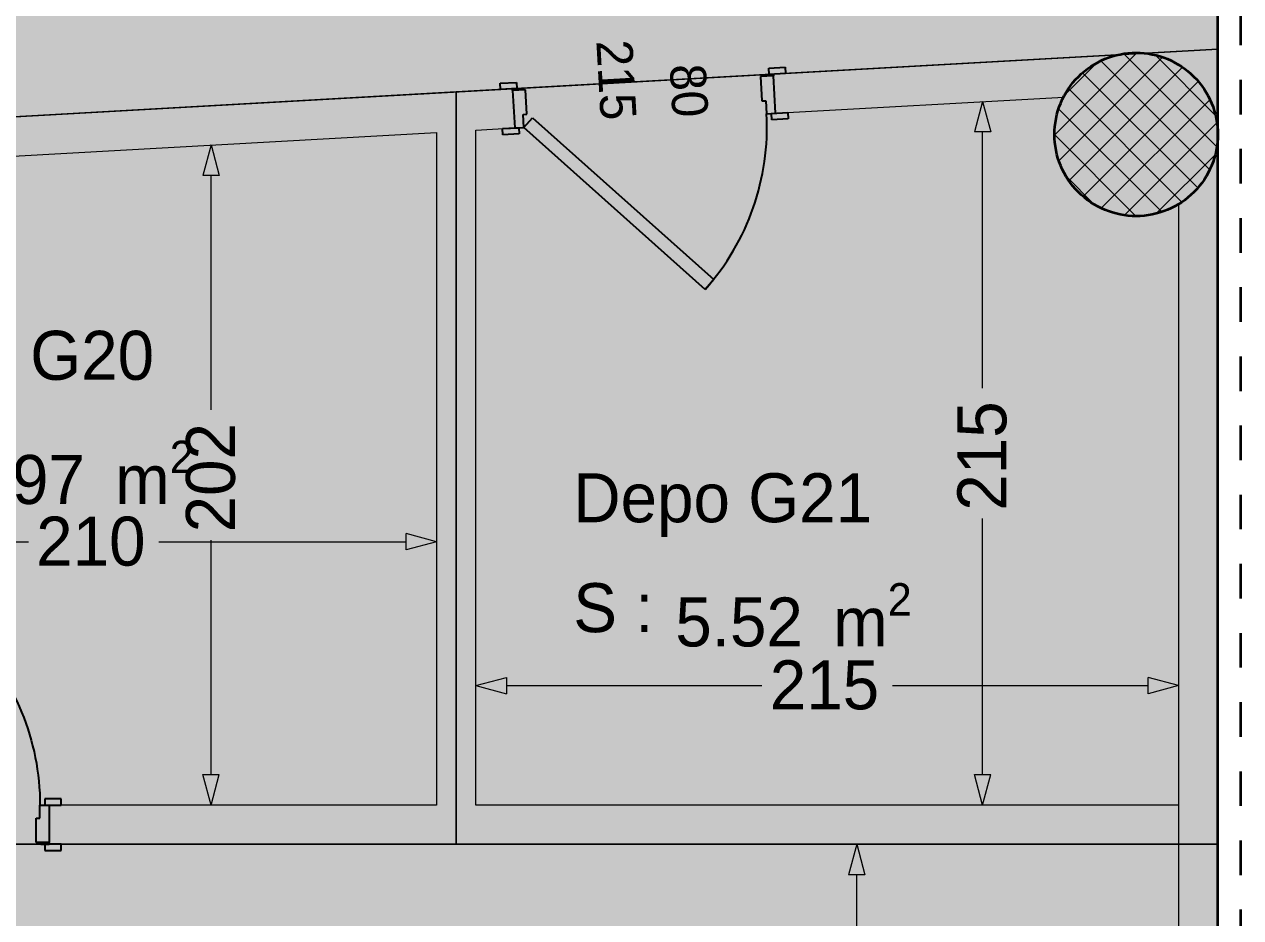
# Model space of a CAD drawing. Header units: millimetres. Extents: x 635850 to 824661, y -5878409 to -5774454.
# Drawn here: x 782002 to 785725, y -5788276 to -5785542 of the extents above; entities that cross this region are included whole.
import ezdxf
from ezdxf.enums import TextEntityAlignment as Align

# ---------------------------------------------------------------- set-up
doc = ezdxf.new("R2010")
doc.units = ezdxf.units.MM
doc.header["$MEASUREMENT"] = 0
doc.linetypes.add('Dashed', pattern=[211.666667, 105.833333, -105.833333])
for name, color, linetype, lineweight, true_color in [('2D Drafting - General_Pen_No__241', 7, 'Continuous', 13, 0xe8e8e8), ('A - Ndertesa 6 - Zonat Bodrum_Pen_No__94', 7, 'Continuous', 13, 0xe4ad2c), ('A - Ndertesa 7 - Muret_Pen_No__102', 7, 'Continuous', 13, 0xcccccc), ('A - Ndertesa 7 - Ndertesa 4 - Dimensionimi Bazik_Pen_No__102', 7, 'Continuous', 13, 0xcccccc), ('A - Ndertesa 7 - Ndertesa 4 - Dimensionimi Bazik_Pen_No__82', 7, 'Continuous', 20, 0xaaaaaa), ('A - Situacioni_Pen_No__82', 7, 'Continuous', 20, 0xaaaaaa), ('ARCHICAD Door Markers_Pen_No__112', 7, 'Continuous', 13, 0xd5aaaa)]:
    doc.layers.add(name, color=color, linetype=linetype, lineweight=lineweight, true_color=true_color)
for name, color, linetype, lineweight in [('A - Ndertesa 5 - 2D Drafting - General_Pen_No__6', 5, 'Continuous', 35), ('A - Ndertesa 7  - Pllaka meskatitt_Pen_No__7', 7, 'Continuous', 35), ('A - Ndertesa 7 - Muret_Pen_No__101', 252, 'Continuous', 13), ('A - Ndertesa 7 - Shtyllat_Pen_No__101', 252, 'Continuous', 13), ('A - Ndertesa 7 - Shtyllat_Pen_No__22', 8, 'Continuous', 35), ('ARCHICAD Doors_Pen_No__101', 252, 'Continuous', 13), ('ARCHICAD Doors_Pen_No__42', 8, 'Continuous', 25), ('ARCHICAD Zone Stamps_Pen_No__101', 252, 'Continuous', 13)]:
    doc.layers.add(name, color=color, linetype=linetype, lineweight=lineweight)
for name, color, linetype in [('A - Ndertesa 6 - Zonat Bodrum', 7, 'Continuous'), ('A - Ndertesa 7  - Pllaka meskatitt', 7, 'Continuous'), ('A - Ndertesa 7 - Muret', 7, 'Continuous'), ('A - Ndertesa 7 - Ndertesa 4 - Dimensionimi Bazik', 7, 'Continuous'), ('A - Ndertesa 7 - Shtyllat', 7, 'Continuous'), ('ARCHICAD Door Markers', 7, 'Continuous'), ('ARCHICAD Doors', 7, 'Continuous')]:
    doc.layers.add(name, color=color, linetype=linetype)
doc.styles.add('GENERATED_STYLE_1', font='GOTHIC.TTF')
doc.dimstyles.new('GENERATED_STYLE__1', dxfattribs={"dimtxt": 150, "dimasz": 91.78744, "dimexe": 0.18, "dimexo": 0.0625, "dimgap": 0, "dimtad": 0, "dimdec": 0, "dimlfac": 0.1, "dimzin": 0, "dimdsep": 46, "dimtxsty": 'GENERATED_STYLE_1', "dimblk": 'ARROWHEAD_5', "dimblk1": 'ARROWHEAD_5', "dimblk2": 'ARROWHEAD_5', "dimcen": 0.09, "dimse1": 1, "dimse2": 1, "dimclrd": 256, "dimclre": 256, "dimclrt": 256, "dimadec": 0, "dimazin": 0, "dimtfac": 1, "dimtdec": 4, "dimtmove": 0, "dimatfit": 3, "dimfxl": 0, "dimtolj": 1, "dimtzin": 0, "dimarcsym": 0})
doc.dimstyles.new('GENERATED_STYLE__2', dxfattribs={"dimtxt": 150, "dimasz": 91.78744, "dimexe": 0.18, "dimexo": 0.0625, "dimgap": 0, "dimtad": 0, "dimtih": 1, "dimtoh": 1, "dimdec": 0, "dimlfac": 0.1, "dimzin": 0, "dimdsep": 46, "dimtxsty": 'GENERATED_STYLE_1', "dimblk": 'ARROWHEAD_5', "dimblk1": 'ARROWHEAD_5', "dimblk2": 'ARROWHEAD_5', "dimcen": 0.09, "dimse1": 1, "dimse2": 1, "dimclrd": 256, "dimclre": 256, "dimclrt": 256, "dimadec": 0, "dimazin": 0, "dimtfac": 1, "dimtdec": 4, "dimtmove": 0, "dimatfit": 3, "dimfxl": 0, "dimtolj": 1, "dimtzin": 0, "dimarcsym": 0})

# ---------------------------------------------------------------- blocks, each defined once
blk = doc.blocks.new('Depo G20__44', base_point=(782012.8, -5786726.7))
at = {"layer": 'A - Ndertesa 6 - Zonat Bodrum_Pen_No__94', "linetype": 'Continuous', "lineweight": 0, "true_color": 0xffffff}
blk.add_hatch(color=7, dxfattribs=at).paths.add_polyline_path([(781104.1, -5788051.4), (783324.1, -5788051.4), (783324.1, -5785748.7), (781104.1, -5785873.6)])
at = {"layer": 'ARCHICAD Zone Stamps_Pen_No__101', "color": 252, "lineweight": 13, "insert": (781797.1, -5786816.1), "char_height": 150, "attachment_point": 1, "style": 'GENERATED_STYLE_1'}
blk.add_mtext('\\A1;{\\pql;\\pt0,5050;\\fCentury Gothic|b0|i0|c0|p34;4.97\\fCentury Gothic|b0|i0|c0|p34;\\A1{\\H.66x;\\S^  ;}\\fCentury Gothic|b0|i0|c0|p34; m\\fCentury Gothic|b0|i0|c0|p34;\\A1{\\H.66x;\\S2^  ;}}', dxfattribs=at)
at = {"layer": 'ARCHICAD Zone Stamps_Pen_No__101', "color": 252, "lineweight": 13, "style": 'GENERATED_STYLE_1'}
for tag, p in [('DUMMY_849', (782540.8, -5786424)), ('ROOM_NAME', (781484.8, -5786479.8)), ('calculatedAreaCode', (781484.8, -5786816.1))]:
    blk.add_attdef(tag, text='', height=150, dxfattribs=at).set_placement(p, align=Align.TOP_LEFT)
blk = doc.blocks.new('Depo G21__45', base_point=(784210.3, -5787162.8))
at = {"layer": 'A - Ndertesa 6 - Zonat Bodrum_Pen_No__94', "linetype": 'Continuous', "lineweight": 0, "true_color": 0xffffff}
blk.add_hatch(color=7, dxfattribs=at).paths.add_polyline_path([(783324.1, -5788051.4), (785655, -5788051.4), (785655, -5785617.6), (783324.1, -5785748.7)])
at = {"layer": 'ARCHICAD Zone Stamps_Pen_No__101', "color": 252, "lineweight": 13, "insert": (783994.6, -5787252.2), "char_height": 150, "attachment_point": 1, "style": 'GENERATED_STYLE_1'}
blk.add_mtext('\\A1;{\\pql;\\pt0,5050;\\fCentury Gothic|b0|i0|c0|p34;5.52\\fCentury Gothic|b0|i0|c0|p34;\\A1{\\H.66x;\\S^  ;}\\fCentury Gothic|b0|i0|c0|p34; m\\fCentury Gothic|b0|i0|c0|p34;\\A1{\\H.66x;\\S2^  ;}}', dxfattribs=at)
at = {"layer": 'ARCHICAD Zone Stamps_Pen_No__101', "color": 252, "lineweight": 13, "style": 'GENERATED_STYLE_1'}
for tag, p in [('DUMMY_849', (784738.3, -5786860)), ('ROOM_NAME', (783682.3, -5786915.8)), ('calculatedAreaCode', (783682.3, -5787252.2))]:
    blk.add_attdef(tag, text='', height=150, dxfattribs=at).set_placement(p, align=Align.TOP_LEFT)
blk = doc.blocks.new('Slab_4', base_point=(764617.5, -5778938.9))
at = {"layer": 'A - Ndertesa 7  - Pllaka meskatitt_Pen_No__7', "color": 7, "linetype": 'Continuous', "lineweight": 35, "flags": 128}
blk.add_lwpolyline([(764617.5, -5778938.9), (750355, -5780623.3), (750355, -5821675.8), (764660.1, -5821033.7), (785655, -5820354.8), (785655, -5777754.2), (764617.5, -5778938.7)], close=True, dxfattribs=at)
blk = doc.blocks.new('Wall_242', base_point=(785655, -5785716.7))
at = {"layer": 'A - Ndertesa 7 - Muret_Pen_No__102', "linetype": 'Continuous', "lineweight": 0, "true_color": 0xcccccc}
for points in [[(785655, -5785716.7), (785593.9, -5785716.7), (785612.8, -5785739.8), (785635.9, -5785783), (785650.2, -5785829.9), (785655, -5785878.7)], [(785535, -5791201.4), (785655, -5791201.4), (785655, -5785878.7), (785650.2, -5785927.5), (785635.9, -5785974.4), (785612.8, -5786017.6), (785581.8, -5786055.5), (785543.9, -5786086.6), (785535, -5786091.3)]]:
    blk.add_hatch(color=254, dxfattribs=at).paths.add_polyline_path(points)
at = {"layer": 'A - Ndertesa 7 - Muret_Pen_No__101', "color": 252, "linetype": 'Continuous', "lineweight": 13, "flags": 128}
for points in [[(785655, -5791201.4), (785655, -5785716.7)], [(785535, -5786091.3), (785535, -5787931.4)], [(785535, -5788051.4), (785535, -5791201.4)]]:
    blk.add_lwpolyline(points, dxfattribs=at)
blk = doc.blocks.new('Door 25_4')
at = {"layer": 'ARCHICAD Doors_Pen_No__101', "color": 252, "linetype": 'Continuous', "lineweight": 13}
for p, q in [((-400, 0), (-437, 0)), ((-400, 0), (-437, 0)), ((-400, 0), (-400, -115)), ((-400, 0), (-400, -115)), ((400, 0), (400, -115)), ((400, 0), (400, -115)), ((400, 0), (437, 0)), ((400, 0), (437, 0)), ((-400, -120), (-437, -120)), ((-400, -120), (-437, -120)), ((-400, -115), (-400, -120)), ((-400, -115), (-400, -120)), ((400, -115), (400, -120)), ((400, -115), (400, -120)), ((400, -120), (437, -120)), ((400, -120), (437, -120))]:
    blk.add_line(p, q, dxfattribs=at)
at = {"layer": 'ARCHICAD Doors_Pen_No__42', "color": 8, "linetype": 'Continuous', "lineweight": 25}
for p, q in [((-182.4, 497.8), (-154.1, 526.1)), ((-154.1, 526.1), (372, 0)), ((343.7, -28.3), (-182.4, 497.8)), ((-437, 0), (-437, 19)), ((-437, 19), (-387, 19)), ((-387, 0), (-437, 0)), ((-372, 0), (-400, 0)), ((-400, 0), (-400, -115)), ((-387, 19), (-387, 0)), ((-372, -40), (-372, 0)), ((372, 0), (343.7, -28.3)), ((400, 0), (372, 0)), ((372, 0), (372, -40)), ((387, 19), (437, 19)), ((387, 0), (387, 19)), ((437, 0), (387, 0)), ((400, -115), (400, 0)), ((437, 19), (437, 0)), ((-360, -40), (-372, -40)), ((-360, -115), (-360, -40)), ((372, -40), (360, -40)), ((360, -40), (360, -115)), ((-437, -139), (-437, -120)), ((-437, -120), (-387, -120)), ((-387, -139), (-437, -139)), ((-400, -120), (-400, -115)), ((-400, -115), (-375, -115)), ((-400, -115), (-360, -115)), ((-375, -120), (-400, -120)), ((-387, -120), (-387, -139)), ((-375, -115), (-375, -120)), ((360, -115), (400, -115)), ((375, -120), (375, -115)), ((375, -115), (400, -115)), ((400, -120), (375, -120)), ((387, -120), (437, -120)), ((387, -139), (387, -120)), ((437, -139), (387, -139)), ((400, -115), (400, -120)), ((437, -120), (437, -139))]:
    blk.add_line(p, q, dxfattribs=at)
blk.add_arc((372, 0), 744, 135, 180, dxfattribs=at)
blk = doc.blocks.new('Wall_244', base_point=(785655, -5788051.4))
at = {"layer": 'A - Ndertesa 7 - Muret_Pen_No__102', "linetype": 'Continuous', "lineweight": 0, "true_color": 0xcccccc}
blk.add_hatch(color=254, dxfattribs=at).paths.add_polyline_path([(785535, -5787931.4), (782078, -5787931.4), (782078, -5788051.4), (785535, -5788051.4)])
at = {"layer": 'A - Ndertesa 7 - Muret_Pen_No__101', "color": 252, "linetype": 'Continuous', "lineweight": 13}
for p, q in [((782078, -5787931.4), (782115, -5787931.4)), ((782078, -5787931.4), (782078, -5788046.4)), ((782078, -5788046.4), (782078, -5788051.4)), ((782078, -5788051.4), (782115, -5788051.4))]:
    blk.add_line(p, q, dxfattribs=at)
at = {"layer": 'A - Ndertesa 7 - Muret_Pen_No__101', "color": 252, "linetype": 'Continuous', "lineweight": 13, "flags": 128}
for points in [[(783264.1, -5787931.4), (782078, -5787931.4)], [(785535, -5787931.4), (783384.1, -5787931.4)], [(782078, -5788051.4), (785535, -5788051.4)]]:
    blk.add_lwpolyline(points, dxfattribs=at)
at = {"layer": 'ARCHICAD Doors', "color": 7, "linetype": 'Continuous', "lineweight": 13, "xscale": -1, "zscale": 1000}
blk.add_blockref('Door 25_4', (781678, -5787931.4), dxfattribs=at)
blk = doc.blocks.new('D Marker 25_14')
at = {"layer": 'ARCHICAD Door Markers_Pen_No__112', "color": 9, "lineweight": 13, "true_color": 0xd5aaaa, "char_height": 110, "attachment_point": 7, "rotation": 270, "style": 'GENERATED_STYLE_1'}
for s, insert in [('\\A1;{\\pql;\\pt0;\\fCentury Gothic|b0|i0|c0|p34;215\\fCentury Gothic|b0|i0|c0|p34;\\A1{\\H.66x;\\S^  ;}\\fCentury Gothic|b0|i0|c0|p34;\\fCentury Gothic|b0|i0|c0|p34;}', (-167.8, 131.9)), ('\\A1;{\\pql;\\pt0;\\fCentury Gothic|b0|i0|c0|p34;80\\fCentury Gothic|b0|i0|c0|p34;\\A1{\\H.66x;\\S^  ;}\\fCentury Gothic|b0|i0|c0|p34;\\fCentury Gothic|b0|i0|c0|p34;}', (52.2, 46))]:
    blk.add_mtext(s, dxfattribs=dict(at, insert=insert))
blk = doc.blocks.new('Wall_246', base_point=(767479.1, -5786640.1))
at = {"layer": 'A - Ndertesa 7 - Muret_Pen_No__102', "linetype": 'Continuous', "lineweight": 0, "true_color": 0xcccccc}
for points in [[(785535, -5785624.4), (785424.2, -5785630.6), (785453.7, -5785633.5), (785500.6, -5785647.7), (785535, -5785666.1)], [(785535, -5785624.4), (785535, -5785666.1), (785543.9, -5785670.8), (785578.1, -5785698.9), (785655, -5785617.6)], [(785578.1, -5785698.9), (785581.8, -5785701.9), (785612.8, -5785739.8), (785613, -5785740.2), (785655, -5785737.8), (785655, -5785617.6)], [(785352.5, -5785634.6), (784294.9, -5785694.1), (784301.7, -5785813.9), (785184, -5785764.3), (785197.1, -5785739.8), (785228.2, -5785701.9), (785266.1, -5785670.8), (785309.3, -5785647.7)], [(781104.1, -5785873.6), (781152.9, -5785878.4), (781199.8, -5785892.6), (781243, -5785915.7), (781280.9, -5785946.8), (781310, -5785982.2), (783502.9, -5785858.9), (783496.2, -5785739)]]:
    blk.add_hatch(color=254, dxfattribs=at).paths.add_polyline_path(points)
at = {"layer": 'A - Ndertesa 7 - Muret_Pen_No__101', "color": 252, "linetype": 'Continuous', "lineweight": 13}
for p, q in [((784294.9, -5785694.1), (784331.9, -5785692)), ((784295.2, -5785699.1), (784294.9, -5785694.1)), ((784301.7, -5785813.9), (784295.2, -5785699.1)), ((783496.2, -5785739), (783459.3, -5785741.1)), ((783496.5, -5785744), (783496.2, -5785739)), ((783502.9, -5785858.9), (783496.5, -5785744)), ((784301.7, -5785813.9), (784338.6, -5785811.8)), ((783502.9, -5785858.9), (783466, -5785860.9))]:
    blk.add_line(p, q, dxfattribs=at)
at = {"layer": 'A - Ndertesa 7 - Muret_Pen_No__101', "color": 252, "linetype": 'Continuous', "lineweight": 13, "flags": 128}
for points in [[(785655, -5785617.6), (785424.2, -5785630.6)], [(785655, -5785617.6), (785655, -5785737.8)], [(785352.5, -5785634.6), (784294.9, -5785694.1)], [(783496.2, -5785739), (773794.3, -5786284.8)], [(784301.7, -5785813.9), (785184, -5785764.3)], [(781310, -5785982.2), (783264.1, -5785872.3)], [(783384.1, -5785865.5), (783502.9, -5785858.9)]]:
    blk.add_lwpolyline(points, dxfattribs=at)
at = {"layer": 'ARCHICAD Door Markers', "color": 161, "lineweight": 25, "true_color": 0x40a5ff, "rotation": 3.219848436062672}
blk.add_blockref('D Marker 25_14', (783895.6, -5785716.6), dxfattribs=at)
at = {"layer": 'ARCHICAD Doors', "color": 7, "linetype": 'Continuous', "lineweight": 13, "zscale": 1000, "rotation": 183.2198484360626}
blk.add_blockref('Door 25_4', (783902.3, -5785836.4), dxfattribs=at)
blk = doc.blocks.new('Wall_247', base_point=(785655, -5785617.6))
at = {"layer": 'A - Ndertesa 7 - Muret_Pen_No__102', "linetype": 'Continuous', "lineweight": 0, "true_color": 0xcccccc}
for points in [[(785613, -5785740.2), (785635.9, -5785783), (785650.2, -5785829.9), (785655, -5785878.7), (785655, -5785737.8)], [(785543.9, -5786086.6), (785535, -5786091.3), (785535, -5788051.4), (785655, -5788051.4), (785655, -5785878.7), (785650.2, -5785927.5), (785635.9, -5785974.4), (785612.8, -5786017.6), (785581.8, -5786055.5)]]:
    blk.add_hatch(color=254, dxfattribs=at).paths.add_polyline_path(points)
at = {"layer": 'A - Ndertesa 7 - Muret_Pen_No__101', "color": 252, "linetype": 'Continuous', "lineweight": 13, "flags": 128}
for points in [[(785655, -5788051.4), (785655, -5785737.8)], [(785535, -5786091.3), (785535, -5788051.4)]]:
    blk.add_lwpolyline(points, dxfattribs=at)
blk = doc.blocks.new('Wall_252', base_point=(783324.1, -5788051.4))
at = {"layer": 'A - Ndertesa 7 - Muret_Pen_No__102', "linetype": 'Continuous', "lineweight": 0, "true_color": 0xcccccc}
blk.add_hatch(color=254, dxfattribs=at).paths.add_polyline_path([(783384.1, -5787931.4), (783384.1, -5785865.5), (783264.1, -5785872.3), (783264.1, -5787931.4)])
at = {"layer": 'A - Ndertesa 7 - Muret_Pen_No__101', "color": 252, "linetype": 'Continuous', "lineweight": 13, "flags": 128}
for points in [[(783264.1, -5785872.3), (783264.1, -5787931.4)], [(783384.1, -5787931.4), (783384.1, -5785865.5)]]:
    blk.add_lwpolyline(points, dxfattribs=at)
blk = doc.blocks.new('Column_275', base_point=(785405, -5785878.7))
at = {"layer": 'A - Ndertesa 7 - Shtyllat_Pen_No__101', "linetype": 'Continuous', "lineweight": 13}
h = blk.add_hatch(dxfattribs=at)
h.set_pattern_fill('Concrete_Block', color=252, style=0, pattern_type=2)
h.set_pattern_definition([(45, (664183.82, -5827429.525), (-45.96194, 45.96194), []), (135, (664183.82, -5827429.525), (45.96194, 45.96194), [])])
h.paths.add_polyline_path([(785155, -5785878.7, 0.414214), (785405, -5786128.7, 0.414214), (785655, -5785878.7, 0.414214), (785405, -5785628.7, 0.414214)])
at = {"layer": 'A - Ndertesa 7 - Shtyllat_Pen_No__22', "color": 8, "linetype": 'Continuous', "lineweight": 35, "flags": 128}
blk.add_lwpolyline([(785155, -5785878.7, -0.414214), (785405, -5785628.7, -0.414214), (785655, -5785878.7, -0.414214), (785405, -5786128.7, -0.414214)], format="xyb", close=True, dxfattribs=at)
blk = doc.blocks.new('*D1644', base_point=(664183.8, -5827429.5))
at = {"layer": 'A - Ndertesa 7 - Ndertesa 4 - Dimensionimi Bazik_Pen_No__102', "linetype": 'Continuous', "lineweight": 13, "true_color": 0xcccccc}
for points in [[(779235.1, -5790097.9), (779328.4, -5790122.9), (779328.4, -5790072.9)], [(782260.1, -5790097.9), (782166.8, -5790072.9), (782166.8, -5790122.9)]]:
    blk.add_hatch(color=254, dxfattribs=at).paths.add_polyline_path(points)
at = {"layer": 'A - Ndertesa 7 - Ndertesa 4 - Dimensionimi Bazik_Pen_No__102', "color": 254, "linetype": 'Continuous', "lineweight": 13, "true_color": 0xcccccc}
for p, q in [((779235.1, -5790097.9), (779328.4, -5790072.9)), ((779328.4, -5790072.9), (779328.4, -5790122.9)), ((782166.8, -5790122.9), (782166.8, -5790072.9)), ((782260.1, -5790097.9), (782166.8, -5790072.9)), ((779235.1, -5790097.9), (779328.4, -5790122.9)), ((779328.4, -5790097.9), (780547.8, -5790097.9)), ((780947.4, -5790097.9), (782166.8, -5790097.9)), ((782260.1, -5790097.9), (782166.8, -5790122.9))]:
    blk.add_line(p, q, dxfattribs=at)
at = {"layer": 'A - Ndertesa 7 - Ndertesa 4 - Dimensionimi Bazik_Pen_No__82', "color": 253, "lineweight": 20, "true_color": 0xaaaaaa, "insert": (780571.8, -5790172.9), "char_height": 150, "attachment_point": 7, "style": 'GENERATED_STYLE_1'}
blk.add_mtext('\\A1;{\\pql;\\fCentury Gothic|b0|i0|c0|p34;303}', dxfattribs=at)
blk = doc.blocks.new('ARROWHEAD_5')
at = {"linetype": 'Continuous', "lineweight": 0}
blk.add_hatch(color=0, dxfattribs=at).paths.add_polyline_path([(-1, 0.2679), (0, 0), (-1, -0.2679)])
at = {"color": 0, "linetype": 'Continuous', "lineweight": 0}
blk.add_line((0, 0), (-1, 0), dxfattribs=at)
blk = doc.blocks.new('*D1645', base_point=(664183.8, -5827429.5))
at = {"layer": 'A - Ndertesa 7 - Ndertesa 4 - Dimensionimi Bazik_Pen_No__102', "linetype": 'Continuous', "lineweight": 13, "true_color": 0xcccccc}
for points in [[(784550, -5788051.4), (784525, -5788144.7), (784575, -5788144.7)], [(784550, -5793251.4), (784575, -5793158.1), (784525, -5793158.1)]]:
    blk.add_hatch(color=254, dxfattribs=at).paths.add_polyline_path(points)
at = {"layer": 'A - Ndertesa 7 - Ndertesa 4 - Dimensionimi Bazik_Pen_No__102', "color": 254, "linetype": 'Continuous', "lineweight": 13, "true_color": 0xcccccc}
for p, q in [((784550, -5788051.4), (784525, -5788144.7)), ((784550, -5788051.4), (784575, -5788144.7)), ((784575, -5788144.7), (784525, -5788144.7)), ((784550, -5790451.6), (784550, -5788144.7)), ((784550, -5793158.1), (784550, -5790851.2)), ((784525, -5793158.1), (784575, -5793158.1)), ((784550, -5793251.4), (784525, -5793158.1)), ((784550, -5793251.4), (784575, -5793158.1))]:
    blk.add_line(p, q, dxfattribs=at)
at = {"layer": 'A - Ndertesa 7 - Ndertesa 4 - Dimensionimi Bazik_Pen_No__82', "color": 253, "lineweight": 20, "true_color": 0xaaaaaa, "insert": (784625, -5790827.2), "char_height": 150, "attachment_point": 7, "rotation": 90, "style": 'GENERATED_STYLE_1'}
blk.add_mtext('\\A1;{\\pql;\\fCentury Gothic|b0|i0|c0|p34;520}', dxfattribs=at)
blk = doc.blocks.new('*D1646', base_point=(664183.8, -5827429.5))
at = {"layer": 'A - Ndertesa 7 - Ndertesa 4 - Dimensionimi Bazik_Pen_No__102', "linetype": 'Continuous', "lineweight": 13, "true_color": 0xcccccc}
for points in [[(782260.1, -5789966.5), (782353.4, -5789991.5), (782353.4, -5789941.5)], [(785535, -5789966.5), (785441.7, -5789941.5), (785441.7, -5789991.5)]]:
    blk.add_hatch(color=254, dxfattribs=at).paths.add_polyline_path(points)
at = {"layer": 'A - Ndertesa 7 - Ndertesa 4 - Dimensionimi Bazik_Pen_No__102', "color": 254, "linetype": 'Continuous', "lineweight": 13, "true_color": 0xcccccc}
for p, q in [((782260.1, -5789966.5), (782353.4, -5789941.5)), ((782353.4, -5789941.5), (782353.4, -5789991.5)), ((785441.7, -5789991.5), (785441.7, -5789941.5)), ((785535, -5789966.5), (785441.7, -5789941.5)), ((782260.1, -5789966.5), (782353.4, -5789991.5)), ((782353.4, -5789966.5), (783697.7, -5789966.5)), ((784097.3, -5789966.5), (785441.7, -5789966.5)), ((785535, -5789966.5), (785441.7, -5789991.5))]:
    blk.add_line(p, q, dxfattribs=at)
at = {"layer": 'A - Ndertesa 7 - Ndertesa 4 - Dimensionimi Bazik_Pen_No__82', "color": 253, "lineweight": 20, "true_color": 0xaaaaaa, "insert": (783721.8, -5790041.5), "char_height": 150, "attachment_point": 7, "style": 'GENERATED_STYLE_1'}
blk.add_mtext('\\A1;{\\pql;\\fCentury Gothic|b0|i0|c0|p34;327}', dxfattribs=at)
blk = doc.blocks.new('*D1667', base_point=(664183.8, -5827429.5))
at = {"layer": 'A - Ndertesa 7 - Ndertesa 4 - Dimensionimi Bazik_Pen_No__102', "linetype": 'Continuous', "lineweight": 13, "true_color": 0xcccccc}
for points in [[(781164.1, -5787125.7), (781257.5, -5787150.7), (781257.5, -5787100.7)], [(783264.1, -5787125.7), (783170.8, -5787100.7), (783170.8, -5787150.7)]]:
    blk.add_hatch(color=254, dxfattribs=at).paths.add_polyline_path(points)
at = {"layer": 'A - Ndertesa 7 - Ndertesa 4 - Dimensionimi Bazik_Pen_No__102', "color": 254, "linetype": 'Continuous', "lineweight": 13, "true_color": 0xcccccc}
for p, q in [((781164.1, -5787125.7), (781257.5, -5787100.7)), ((781257.5, -5787100.7), (781257.5, -5787150.7)), ((783170.8, -5787150.7), (783170.8, -5787100.7)), ((783264.1, -5787125.7), (783170.8, -5787100.7)), ((781164.1, -5787125.7), (781257.5, -5787150.7)), ((781257.5, -5787125.7), (782014.4, -5787125.7)), ((782413.9, -5787125.7), (783170.8, -5787125.7)), ((783264.1, -5787125.7), (783170.8, -5787150.7))]:
    blk.add_line(p, q, dxfattribs=at)
at = {"layer": 'A - Ndertesa 7 - Ndertesa 4 - Dimensionimi Bazik_Pen_No__82', "color": 253, "lineweight": 20, "true_color": 0xaaaaaa, "insert": (782038.4, -5787200.7), "char_height": 150, "attachment_point": 7, "style": 'GENERATED_STYLE_1'}
blk.add_mtext('\\A1;{\\pql;\\fCentury Gothic|b0|i0|c0|p34;210}', dxfattribs=at)
blk = doc.blocks.new('*D1668', base_point=(664183.8, -5827429.5))
at = {"layer": 'A - Ndertesa 7 - Ndertesa 4 - Dimensionimi Bazik_Pen_No__102', "linetype": 'Continuous', "lineweight": 13, "true_color": 0xcccccc}
for points in [[(783384.1, -5787565.6), (783477.5, -5787590.6), (783477.5, -5787540.6)], [(785535, -5787565.6), (785441.7, -5787540.6), (785441.7, -5787590.6)]]:
    blk.add_hatch(color=254, dxfattribs=at).paths.add_polyline_path(points)
at = {"layer": 'A - Ndertesa 7 - Ndertesa 4 - Dimensionimi Bazik_Pen_No__102', "color": 254, "linetype": 'Continuous', "lineweight": 13, "true_color": 0xcccccc}
for p, q in [((783384.1, -5787565.6), (783477.5, -5787540.6)), ((783477.5, -5787540.6), (783477.5, -5787590.6)), ((785441.7, -5787590.6), (785441.7, -5787540.6)), ((785535, -5787565.6), (785441.7, -5787540.6)), ((783384.1, -5787565.6), (783477.5, -5787590.6)), ((783477.5, -5787565.6), (784259.8, -5787565.6)), ((784659.4, -5787565.6), (785441.7, -5787565.6)), ((785535, -5787565.6), (785441.7, -5787590.6))]:
    blk.add_line(p, q, dxfattribs=at)
at = {"layer": 'A - Ndertesa 7 - Ndertesa 4 - Dimensionimi Bazik_Pen_No__82', "color": 253, "lineweight": 20, "true_color": 0xaaaaaa, "insert": (784283.8, -5787640.6), "char_height": 150, "attachment_point": 7, "style": 'GENERATED_STYLE_1'}
blk.add_mtext('\\A1;{\\pql;\\fCentury Gothic|b0|i0|c0|p34;215}', dxfattribs=at)
blk = doc.blocks.new('*D1675', base_point=(664183.8, -5827429.5))
at = {"layer": 'A - Ndertesa 7 - Ndertesa 4 - Dimensionimi Bazik_Pen_No__102', "linetype": 'Continuous', "lineweight": 13, "true_color": 0xcccccc}
for points in [[(782573.8, -5785910.7), (782548.8, -5786004), (782598.8, -5786004)], [(782573.8, -5787931.4), (782598.8, -5787838.1), (782548.8, -5787838.1)]]:
    blk.add_hatch(color=254, dxfattribs=at).paths.add_polyline_path(points)
at = {"layer": 'A - Ndertesa 7 - Ndertesa 4 - Dimensionimi Bazik_Pen_No__102', "color": 254, "linetype": 'Continuous', "lineweight": 13, "true_color": 0xcccccc}
for p, q in [((782573.8, -5785910.7), (782548.8, -5786004)), ((782573.8, -5785910.7), (782598.8, -5786004)), ((782598.8, -5786004), (782548.8, -5786004)), ((782573.8, -5786721.3), (782573.8, -5786004)), ((782573.8, -5787838.1), (782573.8, -5787120.9)), ((782548.8, -5787838.1), (782598.8, -5787838.1)), ((782573.8, -5787931.4), (782548.8, -5787838.1)), ((782573.8, -5787931.4), (782598.8, -5787838.1))]:
    blk.add_line(p, q, dxfattribs=at)
at = {"layer": 'A - Ndertesa 7 - Ndertesa 4 - Dimensionimi Bazik_Pen_No__82', "color": 253, "lineweight": 20, "true_color": 0xaaaaaa, "insert": (782648.8, -5787096.8), "char_height": 150, "attachment_point": 7, "rotation": 90, "style": 'GENERATED_STYLE_1'}
blk.add_mtext('\\A1;{\\pql;\\fCentury Gothic|b0|i0|c0|p34;202}', dxfattribs=at)
blk = doc.blocks.new('*D1676', base_point=(664183.8, -5827429.5))
at = {"layer": 'A - Ndertesa 7 - Ndertesa 4 - Dimensionimi Bazik_Pen_No__102', "linetype": 'Continuous', "lineweight": 13, "true_color": 0xcccccc}
for points in [[(784935, -5785777.9), (784910, -5785871.2), (784960, -5785871.2)], [(784935, -5787931.4), (784960, -5787838.1), (784910, -5787838.1)]]:
    blk.add_hatch(color=254, dxfattribs=at).paths.add_polyline_path(points)
at = {"layer": 'A - Ndertesa 7 - Ndertesa 4 - Dimensionimi Bazik_Pen_No__102', "color": 254, "linetype": 'Continuous', "lineweight": 13, "true_color": 0xcccccc}
for p, q in [((784935, -5785777.9), (784910, -5785871.2)), ((784935, -5785777.9), (784960, -5785871.2)), ((784960, -5785871.2), (784910, -5785871.2)), ((784935, -5786654.9), (784935, -5785871.2)), ((784935, -5787838.1), (784935, -5787054.5)), ((784910, -5787838.1), (784960, -5787838.1)), ((784935, -5787931.4), (784910, -5787838.1)), ((784935, -5787931.4), (784960, -5787838.1))]:
    blk.add_line(p, q, dxfattribs=at)
at = {"layer": 'A - Ndertesa 7 - Ndertesa 4 - Dimensionimi Bazik_Pen_No__82', "color": 253, "lineweight": 20, "true_color": 0xaaaaaa, "insert": (785010, -5787030.4), "char_height": 150, "attachment_point": 7, "rotation": 90, "style": 'GENERATED_STYLE_1'}
blk.add_mtext('\\A1;{\\pql;\\fCentury Gothic|b0|i0|c0|p34;215}', dxfattribs=at)

msp = doc.modelspace()

# ---------------------------------------------------------------- hatches: boundary and pattern name
at = {"layer": '2D Drafting - General_Pen_No__241', "linetype": 'Continuous', "lineweight": 0, "true_color": 0xf9f9f9}
msp.add_hatch(color=7, dxfattribs=at).paths.add_polyline_path([(750355, -5788051.4), (750355, -5793251.4), (755604.5, -5793251.4), (785655, -5793251.4), (785655, -5783113.7), (765085.1, -5784270.8), (754242.4, -5785551.4), (754242.4, -5788051.4)])

# ---------------------------------------------------------------- linework, layer by layer
at = {"layer": 'A - Ndertesa 5 - 2D Drafting - General_Pen_No__6', "color": 5, "linetype": 'Dashed', "lineweight": 35}
msp.add_lwpolyline([(785725, -5824975.7), (785725, -5774454.4)], dxfattribs=at)
at = {"layer": 'A - Ndertesa 6 - Zonat Bodrum', "color": 7, "linetype": 'Continuous', "lineweight": 0, "true_color": 0xffffff, "flags": 128}
for points in [[(783324.1, -5788051.4), (785655, -5788051.4), (785655, -5785617.6), (783324.1, -5785748.7)], [(781104.1, -5788051.4), (783324.1, -5788051.4), (783324.1, -5785748.7), (781104.1, -5785873.6)]]:
    msp.add_lwpolyline(points, close=True, dxfattribs=at)
at = {"layer": 'A - Situacioni_Pen_No__82', "color": 253, "linetype": 'Continuous', "lineweight": 20, "true_color": 0xaaaaaa, "flags": 128}
for points in [[(754389.5, -5788051.4), (765302.1, -5786762.6), (785655, -5785617.6)], [(785655, -5788051.4), (767479.1, -5788051.4)]]:
    msp.add_lwpolyline(points, dxfattribs=at)

# ---------------------------------------------------------------- block references
at = {"layer": 'A - Ndertesa 6 - Zonat Bodrum', "color": 252, "linetype": 'Continuous', "lineweight": 13}
for name, p, values in [('Depo G21__45', (784210.3, -5787162.8), {'ROOM_NAME': 'Depo G21', 'calculatedAreaCode': 'S : '}), ('Depo G20__44', (782012.8, -5786726.7), {'ROOM_NAME': 'Depo G20', 'calculatedAreaCode': 'S : '})]:
    msp.add_blockref(name, p, dxfattribs=at).add_auto_attribs(values)
at = {"layer": 'A - Ndertesa 7  - Pllaka meskatitt', "color": 7, "linetype": 'Continuous', "lineweight": 35}
msp.add_blockref('Slab_4', (764617.5, -5778938.9), dxfattribs=at)
at = {"layer": 'A - Ndertesa 7 - Muret', "color": 252, "lineweight": 13}
for name, p in [('Wall_246', (767479.1, -5786640.1)), ('Wall_242', (785655, -5785716.7)), ('Wall_247', (785655, -5785617.6)), ('Wall_252', (783324.1, -5788051.4)), ('Wall_244', (785655, -5788051.4))]:
    msp.add_blockref(name, p, dxfattribs=at)
at = {"layer": 'A - Ndertesa 7 - Shtyllat', "color": 8, "lineweight": 35}
msp.add_blockref('Column_275', (785405, -5785878.7), dxfattribs=at)

# ---------------------------------------------------------------- dimensions: what is measured, and where the dimension line sits
at = {"layer": 'A - Ndertesa 7 - Ndertesa 4 - Dimensionimi Bazik', "color": 254, "linetype": 'Continuous', "lineweight": 13, "true_color": 0xcccccc}
for base, p1, p2, picture, middle in [((784935, -5785777.9), (768879.1, -5787931.4), (784941.8, -5785777.9), '*D1676', (784935, -5786858.9)), ((782573.8, -5785910.7), (768879.1, -5787931.4), (782580.8, -5785910.7), '*D1675', (782573.8, -5786925.3)), ((784550, -5788051.4), (768546.2, -5793251.4), (768546.2, -5788051.4), '*D1645', (784550, -5790655.6))]:
    dim = msp.add_linear_dim(base=base, p1=p1, p2=p2, angle=90, dimstyle='GENERATED_STYLE__1', dxfattribs=at)
    dim.commit()
    dim.dimension.update_dxf_attribs({"geometry": picture, "text_midpoint": middle, "dimtype": 160, "text_rotation": 90})
for base, p1, p2, picture, middle in [((783264.1, -5787125.7), (781164.1, -5786960.9), (783264.1, -5786901.8), '*D1667', (782209.9, -5787125.7)), ((785535, -5787565.6), (783384.1, -5786898.5), (785535, -5787931.4), '*D1668', (784455.3, -5787565.6)), ((782260.0889521, -5790097.8974915), (779235.0889521, -5788051.387837), (782260.0889521, -5788051.387837), '*D1644', (780743.3536977, -5790097.8974945)), ((785535, -5789966.5), (782260.1, -5788051.4), (785535, -5788051.4), '*D1646', (783893.3, -5789966.5))]:
    dim = msp.add_linear_dim(base=base, p1=p1, p2=p2, dimstyle='GENERATED_STYLE__2', dxfattribs=at)
    dim.commit()
    dim.dimension.update_dxf_attribs({"geometry": picture, "text_midpoint": middle, "dimtype": 160})

doc.saveas('drawing.dxf')
